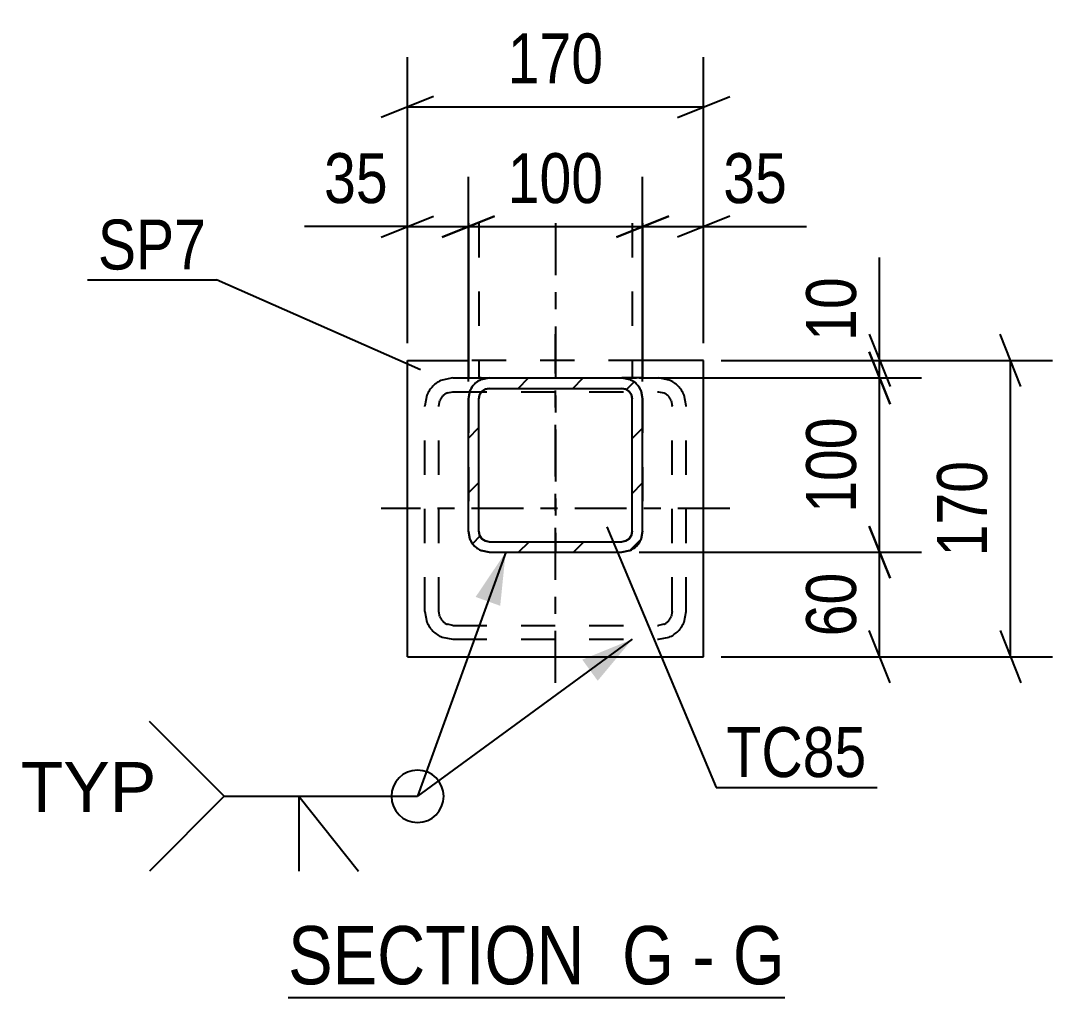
# Model space of a CAD drawing. Header units: millimetres. Extents: x -126 to 715, y -436 to 158.
# Drawn here: x 142.1 to 201.3, y -327.2 to -271.1 of the extents above; entities that cross this region are included whole.
import ezdxf

# ---------------------------------------------------------------- set-up
doc = ezdxf.new("R2010")
doc.units = ezdxf.units.MM
doc.linetypes.add('DXK_LINE_DOT2', pattern=[3.9198, 1.9599, -1.9599])
doc.linetypes.add('DXK_LINE_DOT3', pattern=[5.9187, 2.979, -0.9799, 0.9799, -0.9799])
doc.styles.add('Arial', font='ARIAL.TTF', dxfattribs={"height": 0.2})
doc.styles.add('Arial Narrow', font='ARIALN.TTF', dxfattribs={"height": 0.2})

# ---------------------------------------------------------------- blocks, each defined once
blk = doc.blocks.new('Unknown-232816294-20 - 29662')
at = {"color": 6, "linetype": 'Continuous'}
blk.add_line((157.409, -327.164), (185.91, -327.164), dxfattribs=at)
at = {"color": 0, "linetype": 'Continuous'}
for points in [[(175.517, -326.414), (175.517, -322.914), (157.409, -322.914), (157.409, -326.414)], [(179.551, -326.414), (179.551, -322.914), (176.567, -322.914), (176.567, -326.414)], [(181.876, -326.414), (181.876, -322.914), (180.601, -322.914), (180.601, -326.414)], [(185.91, -326.414), (185.91, -322.914), (182.926, -322.914), (182.926, -326.414)]]:
    blk.add_wipeout(points, dxfattribs=at)
at = {"color": 7, "linetype": 'Continuous', "style": 'Arial Narrow'}
for s, height, p in [('SECTION ', 3.3405, (157.409, -326.414)), ('G', 3.34, (176.567, -326.414)), ('G', 3.34, (182.926, -326.414)), ('-', 3.34, (180.601, -326.414))]:
    blk.add_text(s, height=height, dxfattribs=at).set_placement(p)
blk = doc.blocks.new('Part-232816294-29760 - 29662')
at = {"color": 7, "linetype": 'DXK_LINE_DOT3'}
for p, q in [((172.751, -309.121), (172.751, -289.121)), ((182.751, -299.121), (162.751, -299.121))]:
    blk.add_line(p, q, dxfattribs=at)
at = {"color": 7, "linetype": 'DXK_LINE_DOT2'}
for p, q in [((166.851, -291.621), (166.238, -291.743)), ((166.851, -291.621), (178.651, -291.621)), ((179.263, -291.743), (178.651, -291.621)), ((166.545, -292.482), (166.851, -292.421)), ((166.851, -292.421), (178.651, -292.421)), ((178.651, -292.421), (178.957, -292.482)), ((165.372, -292.609), (165.251, -293.221)), ((166.051, -293.221), (166.112, -292.915)), ((179.39, -292.915), (179.451, -293.221)), ((180.251, -293.221), (180.129, -292.609)), ((165.251, -305.021), (165.251, -293.221)), ((166.051, -305.021), (166.051, -293.221)), ((179.451, -305.021), (179.451, -293.221)), ((180.251, -305.021), (180.251, -293.221)), ((165.251, -305.021), (165.372, -305.634)), ((166.112, -305.327), (166.051, -305.021)), ((179.451, -305.021), (179.39, -305.327)), ((180.129, -305.634), (180.251, -305.021)), ((166.851, -305.821), (166.545, -305.76)), ((166.851, -305.821), (178.651, -305.821)), ((178.957, -305.76), (178.651, -305.821)), ((166.238, -306.5), (166.851, -306.621)), ((166.851, -306.621), (178.651, -306.621)), ((178.651, -306.621), (179.263, -306.5))]:
    blk.add_line(p, q, dxfattribs=at)
for centre, radius, start, end in [((166.851, -293.221), 1.6, 112.5, 157.5), ((178.651, -293.221), 1.6, 22.5, 67.5), ((166.851, -293.221), 0.8, 112.5, 157.5), ((178.651, -293.221), 0.8, 22.5, 67.5), ((166.851, -305.021), 0.8, 202.5, 247.5), ((178.651, -305.021), 0.8, 292.5, 337.5), ((166.851, -305.021), 1.6, 202.5, 247.5), ((178.651, -305.021), 1.6, 292.5, 337.5)]:
    blk.add_arc(centre, radius, start, end, dxfattribs=at)
blk = doc.blocks.new('Part-232816294-29683 - 29662')
at = {"color": 2, "linetype": 'Continuous'}
for p, q in [((164.251, -307.621), (164.251, -290.621)), ((164.251, -290.621), (167.751, -290.621)), ((181.251, -290.621), (177.751, -290.621)), ((181.251, -307.621), (181.251, -290.621)), ((164.251, -307.621), (181.251, -307.621))]:
    blk.add_line(p, q, dxfattribs=at)
at = {"color": 7, "linetype": 'DXK_LINE_DOT2'}
blk.add_line((177.751, -290.621), (167.751, -290.621), dxfattribs=at)
blk = doc.blocks.new('Part-232816294-29759 - 29662')
at = {"linetype": 'Continuous'}
h = blk.add_hatch(dxfattribs=at)
h.set_pattern_fill('', scale=0.7, style=0, pattern_type=0)
h.set_pattern_definition([(45, (177.01, -301.53), (-1.57154, 1.57154), [])])
h.paths.add_polyline_path([(176.551, -301.621), (177.01, -301.53), (177.399, -301.27), (177.659, -300.881), (177.751, -300.421), (177.751, -292.821), (177.659, -292.362), (177.399, -291.973), (177.01, -291.713), (176.551, -291.621), (168.951, -291.621), (168.491, -291.713), (168.102, -291.973), (167.842, -292.362), (167.751, -292.821), (167.751, -300.421), (167.842, -300.881), (168.102, -301.27), (168.491, -301.53), (168.951, -301.621)])
h.paths.add_polyline_path([(168.951, -301.021), (168.721, -300.976), (168.526, -300.846), (168.396, -300.651), (168.351, -300.421), (168.351, -292.821), (168.396, -292.592), (168.526, -292.397), (168.721, -292.267), (168.951, -292.221), (176.551, -292.221), (176.78, -292.267), (176.975, -292.397), (177.105, -292.592), (177.151, -292.821), (177.151, -300.421), (177.105, -300.651), (176.975, -300.846), (176.78, -300.976), (176.551, -301.021)])
at = {"color": 7, "linetype": 'DXK_LINE_DOT2'}
for p, q in [((168.491, -291.713), (168.951, -291.621)), ((168.951, -291.621), (176.551, -291.621)), ((176.551, -291.621), (177.01, -291.713)), ((167.751, -292.821), (167.842, -292.362)), ((168.526, -292.397), (168.396, -292.592)), ((168.721, -292.267), (168.526, -292.397)), ((168.951, -292.221), (168.721, -292.267)), ((168.951, -292.221), (176.551, -292.221)), ((176.78, -292.267), (176.551, -292.221)), ((176.975, -292.397), (176.78, -292.267)), ((177.105, -292.592), (176.975, -292.397)), ((177.659, -292.362), (177.751, -292.821)), ((167.751, -292.821), (167.751, -300.421)), ((168.396, -292.592), (168.351, -292.821)), ((168.351, -300.421), (168.351, -292.821)), ((177.151, -292.821), (177.105, -292.592)), ((177.151, -300.421), (177.151, -292.821)), ((177.751, -292.821), (177.751, -300.421)), ((167.842, -300.881), (167.751, -300.421)), ((168.351, -300.421), (168.396, -300.651)), ((168.396, -300.651), (168.526, -300.846)), ((176.975, -300.846), (177.105, -300.651)), ((177.105, -300.651), (177.151, -300.421)), ((177.751, -300.421), (177.659, -300.881)), ((168.526, -300.846), (168.721, -300.976)), ((168.721, -300.976), (168.951, -301.021)), ((168.951, -301.021), (176.551, -301.021)), ((176.551, -301.021), (176.78, -300.976)), ((176.78, -300.976), (176.975, -300.846)), ((168.951, -301.621), (168.491, -301.53)), ((168.951, -301.621), (176.551, -301.621)), ((177.01, -301.53), (176.551, -301.621))]:
    blk.add_line(p, q, dxfattribs=at)
at = {"color": 2, "linetype": 'Continuous'}
for p, q in [((168.951, -291.621), (168.491, -291.713)), ((168.951, -291.621), (168.951, -291.621)), ((168.951, -291.621), (176.551, -291.621)), ((176.551, -291.621), (176.551, -291.621)), ((177.01, -291.713), (176.551, -291.621)), ((167.842, -292.362), (167.751, -292.821)), ((168.396, -292.592), (168.526, -292.397)), ((168.526, -292.397), (168.721, -292.267)), ((168.721, -292.267), (168.951, -292.221)), ((168.951, -292.221), (168.951, -292.221)), ((168.951, -292.221), (176.551, -292.221)), ((176.551, -292.221), (176.551, -292.221)), ((176.551, -292.221), (176.78, -292.267)), ((176.78, -292.267), (176.975, -292.397)), ((176.975, -292.397), (177.105, -292.592)), ((177.751, -292.821), (177.659, -292.362)), ((167.751, -292.821), (167.751, -292.821)), ((167.751, -300.421), (167.751, -292.821)), ((168.351, -292.821), (168.396, -292.592)), ((168.351, -292.821), (168.351, -292.821)), ((168.351, -300.421), (168.351, -292.821)), ((177.105, -292.592), (177.151, -292.821)), ((177.151, -292.821), (177.151, -292.821)), ((177.151, -300.421), (177.151, -292.821)), ((177.751, -292.821), (177.751, -292.821)), ((177.751, -300.421), (177.751, -292.821)), ((167.751, -300.421), (167.751, -300.421)), ((167.751, -300.421), (167.842, -300.881)), ((168.351, -300.421), (168.351, -300.421)), ((168.396, -300.651), (168.351, -300.421)), ((168.526, -300.846), (168.396, -300.651)), ((177.105, -300.651), (176.975, -300.846)), ((177.151, -300.421), (177.105, -300.651)), ((177.151, -300.421), (177.151, -300.421)), ((177.659, -300.881), (177.751, -300.421)), ((177.751, -300.421), (177.751, -300.421)), ((168.721, -300.976), (168.526, -300.846)), ((168.951, -301.021), (168.721, -300.976)), ((168.951, -301.021), (168.951, -301.021)), ((168.951, -301.021), (176.551, -301.021)), ((176.78, -300.976), (176.551, -301.021)), ((176.551, -301.021), (176.551, -301.021)), ((176.975, -300.846), (176.78, -300.976)), ((168.491, -301.53), (168.951, -301.621)), ((168.951, -301.621), (168.951, -301.621)), ((168.951, -301.621), (176.551, -301.621)), ((176.551, -301.621), (177.01, -301.53)), ((176.551, -301.621), (176.551, -301.621))]:
    blk.add_line(p, q, dxfattribs=at)
at = {"color": 7, "linetype": 'DXK_LINE_DOT2'}
for centre, start, end in [((168.951, -292.821), 112.5, 157.5), ((176.551, -292.821), 22.5, 67.5), ((168.951, -300.421), 202.5, 247.5), ((176.551, -300.421), 292.5, 337.5)]:
    blk.add_arc(centre, 1.2, start, end, dxfattribs=at)
at = {"color": 2, "linetype": 'Continuous'}
for centre, start, end in [((168.951, -292.821), 112.5, 157.5), ((176.551, -292.821), 22.5, 67.5), ((168.951, -300.421), 202.5, 247.5), ((176.551, -300.421), 292.5, 337.5)]:
    blk.add_arc(centre, 1.2, start, end, dxfattribs=at)
blk = doc.blocks.new('Part-232816294-70483 - 29662')
at = {"color": 2, "linetype": 'Continuous'}
for p, q in [((167.751, -282.746), (167.751, -291.621)), ((177.751, -282.746), (177.751, -291.621)), ((167.751, -291.621), (168.951, -291.621)), ((177.659, -291.621), (176.551, -291.621)), ((177.751, -291.621), (177.659, -291.621))]:
    blk.add_line(p, q, dxfattribs=at)
at = {"color": 7, "linetype": 'DXK_LINE_DOT2'}
for p, q in [((168.351, -282.746), (168.351, -291.621)), ((177.151, -282.746), (177.151, -291.621)), ((167.751, -291.621), (167.842, -291.621)), ((167.842, -291.621), (168.721, -291.621)), ((168.396, -291.621), (168.351, -291.621)), ((168.351, -291.621), (168.396, -291.621)), ((168.491, -291.621), (168.396, -291.621)), ((168.396, -291.621), (168.491, -291.621)), ((168.491, -291.621), (168.526, -291.621)), ((168.951, -291.621), (177.399, -291.621))]:
    blk.add_line(p, q, dxfattribs=at)
at = {"color": 7, "linetype": 'DXK_LINE_DOT3'}
blk.add_line((172.751, -282.746), (172.751, -301.621), dxfattribs=at)
blk = doc.blocks.new('StraightDimension-232816294-30233 - 29662')
at = {"color": 7, "linetype": 'Continuous'}
for p, q in [((164.251, -289.621), (164.251, -273.222)), ((181.251, -289.621), (181.251, -273.222)), ((165.751, -275.472), (162.751, -276.672)), ((179.751, -276.672), (182.751, -275.472)), ((164.251, -276.072), (181.251, -276.072))]:
    blk.add_line(p, q, dxfattribs=at)
at = {"color": 0}
blk.add_wipeout([(176.093, -275.322), (176.093, -271.122), (169.408, -271.122), (169.408, -275.322)], dxfattribs=at)
at = {"color": 3, "style": 'Arial Narrow'}
blk.add_text('170', height=2.8633, dxfattribs=at).set_placement((170.008, -274.722))
blk = doc.blocks.new('StraightDimension-232816294-29855 - 29662')
at = {"color": 7, "linetype": 'Continuous'}
for p, q in [((177.751, -291.821), (177.751, -280.091)), ((181.251, -289.621), (181.251, -280.091)), ((176.251, -283.541), (179.251, -282.341)), ((182.751, -282.341), (179.751, -283.541)), ((177.751, -282.941), (181.251, -282.941)), ((181.251, -282.941), (187.157, -282.941)), ((181.251, -282.941), (187.157, -282.941))]:
    blk.add_line(p, q, dxfattribs=at)
at = {"color": 0}
blk.add_wipeout([(186.632, -282.191), (186.632, -277.991), (181.776, -277.991), (181.776, -282.191)], dxfattribs=at)
at = {"color": 3, "style": 'Arial Narrow'}
blk.add_text('35', height=2.8633, dxfattribs=at).set_placement((182.376, -281.591))
blk = doc.blocks.new('StraightDimension-232816294-29856 - 29662')
at = {"color": 7, "linetype": 'Continuous'}
for p, q in [((167.751, -291.821), (167.751, -280.091)), ((177.751, -291.821), (177.751, -280.091)), ((166.251, -283.541), (169.251, -282.341)), ((179.251, -282.341), (176.251, -283.541)), ((167.751, -282.941), (177.751, -282.941))]:
    blk.add_line(p, q, dxfattribs=at)
at = {"color": 0}
blk.add_wipeout([(176.093, -282.191), (176.093, -277.991), (169.408, -277.991), (169.408, -282.191)], dxfattribs=at)
at = {"color": 3, "style": 'Arial Narrow'}
blk.add_text('100', height=2.8633, dxfattribs=at).set_placement((170.008, -281.591))
blk = doc.blocks.new('StraightDimension-232816294-29857 - 29662')
at = {"color": 7, "linetype": 'Continuous'}
for p, q in [((164.251, -289.621), (164.251, -280.091)), ((167.751, -291.821), (167.751, -280.091)), ((162.751, -283.541), (165.751, -282.341)), ((169.251, -282.341), (166.251, -283.541)), ((164.251, -282.941), (158.344, -282.941)), ((164.251, -282.941), (158.344, -282.941)), ((164.251, -282.941), (167.751, -282.941))]:
    blk.add_line(p, q, dxfattribs=at)
at = {"color": 0}
blk.add_wipeout([(163.726, -282.191), (163.726, -277.991), (158.869, -277.991), (158.869, -282.191)], dxfattribs=at)
at = {"color": 3, "style": 'Arial Narrow'}
blk.add_text('35', height=2.8633, dxfattribs=at).set_placement((159.469, -281.591))
blk = doc.blocks.new('StraightDimension-232816294-30083 - 29662')
at = {"color": 7, "linetype": 'Continuous'}
for p, q in [((191.345, -290.621), (191.345, -284.715)), ((191.345, -290.621), (191.345, -284.715)), ((190.745, -289.121), (191.945, -292.121)), ((182.251, -290.621), (193.745, -290.621)), ((191.945, -293.121), (190.745, -290.121)), ((191.345, -291.621), (191.345, -290.621)), ((177.551, -291.621), (193.745, -291.621))]:
    blk.add_line(p, q, dxfattribs=at)
at = {"color": 0}
blk.add_wipeout([(190.595, -285.24), (186.395, -285.24), (186.395, -290.096), (190.595, -290.096)], dxfattribs=at)
at = {"color": 3, "style": 'Arial Narrow'}
blk.add_text('10', height=2.8633, rotation=90.00021, dxfattribs=at).set_placement((189.995, -289.496))
blk = doc.blocks.new('StraightDimension-232816294-30084 - 29662')
at = {"color": 7, "linetype": 'Continuous'}
for p, q in [((190.745, -290.121), (191.945, -293.121)), ((177.551, -291.621), (193.745, -291.621)), ((191.345, -301.621), (191.345, -291.621)), ((191.945, -303.121), (190.745, -300.121)), ((177.551, -301.621), (193.745, -301.621))]:
    blk.add_line(p, q, dxfattribs=at)
at = {"color": 0}
blk.add_wipeout([(190.594, -293.279), (186.394, -293.279), (186.395, -299.963), (190.595, -299.963)], dxfattribs=at)
at = {"color": 3, "style": 'Arial Narrow'}
blk.add_text('100', height=2.8633, rotation=90.00021, dxfattribs=at).set_placement((189.995, -299.363))
blk = doc.blocks.new('StraightDimension-232816294-30085 - 29662')
at = {"color": 7, "linetype": 'Continuous'}
for p, q in [((190.745, -300.121), (191.945, -303.121)), ((177.551, -301.621), (193.745, -301.621)), ((191.345, -307.621), (191.345, -301.621)), ((191.945, -309.121), (190.745, -306.121)), ((182.251, -307.621), (193.745, -307.621))]:
    blk.add_line(p, q, dxfattribs=at)
at = {"color": 0}
blk.add_wipeout([(190.595, -302.193), (186.395, -302.193), (186.395, -307.049), (190.595, -307.049)], dxfattribs=at)
at = {"color": 3, "style": 'Arial Narrow'}
blk.add_text('60', height=2.8633, rotation=90.00021, dxfattribs=at).set_placement((189.995, -306.449))
blk = doc.blocks.new('StraightDimension-232816294-30244 - 29662')
at = {"color": 7, "linetype": 'Continuous'}
for p, q in [((199.459, -292.121), (198.259, -289.121)), ((182.251, -290.621), (201.259, -290.621)), ((198.859, -307.621), (198.859, -290.621)), ((198.259, -306.121), (199.459, -309.121)), ((182.251, -307.621), (201.259, -307.621))]:
    blk.add_line(p, q, dxfattribs=at)
at = {"color": 0}
blk.add_wipeout([(198.109, -295.779), (193.909, -295.779), (193.909, -302.464), (198.109, -302.463)], dxfattribs=at)
at = {"color": 3, "style": 'Arial Narrow'}
blk.add_text('170', height=2.8633, rotation=90.00021, dxfattribs=at).set_placement((197.509, -301.863))
blk = doc.blocks.new('Mark-232816294-29840 - 29662')
at = {"color": 30, "linetype": 'Continuous'}
for p in [(145.894, -286.001), (165, -291.159)]:
    blk.add_line(p, (153.305, -286.001), dxfattribs=at)
at = {"color": 0}
blk.add_wipeout([(152.705, -285.401), (152.705, -282.401), (146.494, -282.401), (146.494, -285.401)], dxfattribs=at)
blk.add_wipeout([(152.705, -285.401), (152.705, -282.401), (146.494, -282.401), (146.494, -285.401)], dxfattribs=at)
at = {"color": 3, "style": 'Arial Narrow'}
blk.add_text('SP7', height=2.8633, dxfattribs=at).set_placement((146.494, -285.401))
blk = doc.blocks.new('Mark-232816294-29843 - 29662')
at = {"color": 30, "linetype": 'Continuous'}
for p, q in [((175.695, -300.173), (181.962, -315.122)), ((181.962, -315.122), (191.198, -315.122))]:
    blk.add_line(p, q, dxfattribs=at)
at = {"color": 0}
blk.add_wipeout([(190.598, -314.522), (190.598, -311.522), (182.562, -311.522), (182.562, -314.522)], dxfattribs=at)
blk.add_wipeout([(190.598, -314.522), (190.598, -311.522), (182.562, -311.522), (182.562, -314.522)], dxfattribs=at)
at = {"color": 3, "style": 'Arial Narrow'}
blk.add_text('TC85', height=2.8633, dxfattribs=at).set_placement((182.562, -314.522))
blk = doc.blocks.new('WeldMark-232816294-30680 - 29662')
at = {"linetype": 'Continuous'}
for points in [[(168.167, -304.189), (169.891, -301.621), (169.578, -304.698)], [(174.286, -307.787), (177.151, -306.621), (175.172, -308.998)]]:
    blk.add_hatch(color=30, dxfattribs=at).paths.add_polyline_path(points)
at = {"color": 30, "linetype": 'Continuous'}
for p in [(169.891, -301.621), (177.151, -306.621), (153.735, -315.629)]:
    blk.add_line(p, (164.835, -315.629), dxfattribs=at)
at = {"color": 3, "linetype": 'Continuous'}
for q in [(161.449, -319.914), (158.021, -319.914)]:
    blk.add_line((158.021, -315.629), q, dxfattribs=at)
for start, end in [(90, 270), (270, 90)]:
    blk.add_arc((164.835, -315.629), 1.5, start, end, dxfattribs=at)
at = {"color": 0, "linetype": 'Continuous'}
blk.add_wipeout([(149.835, -316.529), (149.835, -313.529), (142.06, -313.529), (142.06, -316.529)], dxfattribs=at)
blk.add_wipeout([(149.835, -316.529), (149.835, -313.529), (142.06, -313.529), (142.06, -316.529)], dxfattribs=at)
at = {"color": 3, "linetype": 'Continuous'}
for q in [(149.449, -311.343), (149.449, -319.914)]:
    blk.add_line((153.735, -315.629), q, dxfattribs=at)
at = {"color": 3, "linetype": 'Continuous', "style": 'Arial'}
blk.add_text('TYP', height=2.8652, dxfattribs=at).set_placement((142.06, -316.529))

msp = doc.modelspace()

# ---------------------------------------------------------------- block references
for name in ['Part-232816294-70483 - 29662', 'Part-232816294-29760 - 29662', 'Part-232816294-29683 - 29662', 'Part-232816294-29759 - 29662', 'Unknown-232816294-20 - 29662']:
    msp.add_blockref(name, (0, 0))

# ---------------------------------------------------------------- next in the draw order: block references
msp.add_blockref('StraightDimension-232816294-30233 - 29662', (0, 0))

# ---------------------------------------------------------------- next in the draw order: block references
msp.add_blockref('StraightDimension-232816294-29855 - 29662', (0, 0))

# ---------------------------------------------------------------- next in the draw order: block references
msp.add_blockref('StraightDimension-232816294-29856 - 29662', (0, 0))

# ---------------------------------------------------------------- next in the draw order: block references
for name in ['StraightDimension-232816294-29857 - 29662', 'StraightDimension-232816294-30083 - 29662']:
    msp.add_blockref(name, (0, 0))

# ---------------------------------------------------------------- next in the draw order: block references
for name in ['Mark-232816294-29840 - 29662', 'StraightDimension-232816294-30084 - 29662']:
    msp.add_blockref(name, (0, 0))

# ---------------------------------------------------------------- next in the draw order: block references
msp.add_blockref('StraightDimension-232816294-30085 - 29662', (0, 0))

# ---------------------------------------------------------------- next in the draw order: block references
msp.add_blockref('StraightDimension-232816294-30244 - 29662', (0, 0))

# ---------------------------------------------------------------- next in the draw order: block references
msp.add_blockref('Mark-232816294-29843 - 29662', (0, 0))

# ---------------------------------------------------------------- next in the draw order: block references
msp.add_blockref('WeldMark-232816294-30680 - 29662', (0, 0))

doc.saveas('drawing.dxf')
